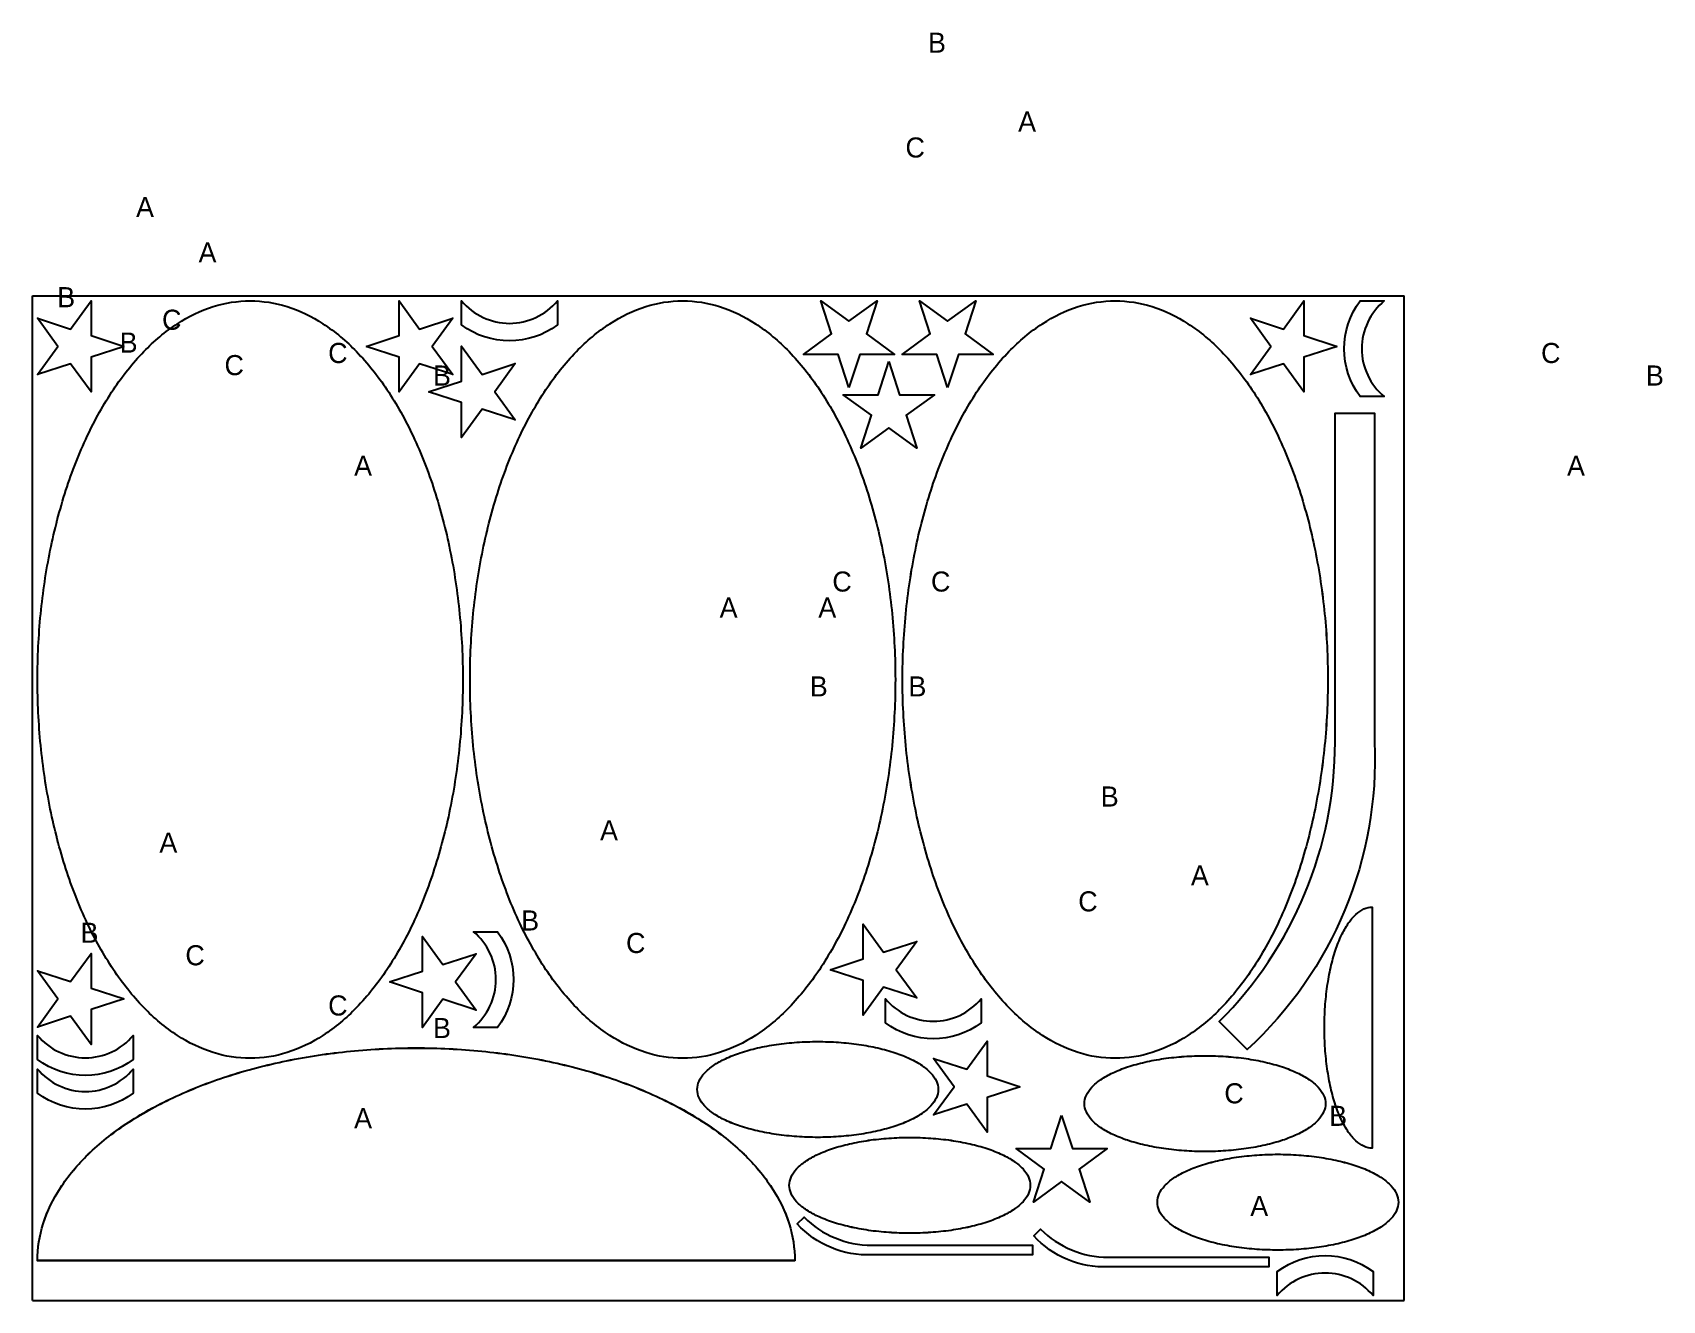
# Model space of a CAD drawing. Extents: x 0 to 3327, y 0 to 2588.
import ezdxf

# ---------------------------------------------------------------- set-up
doc = ezdxf.new("R2010")
doc.units = 0
doc.header["$LTSCALE"] = 41
doc.styles.get("Standard").update_dxf_attribs({"font": 'txt', "height": 1})

msp = doc.modelspace()

# ---------------------------------------------------------------- linework, layer by layer
at = {"layer": 'BORDER_D0_T132.1_RK1_A0_W0_EM1'}
for points in [[(444.1, 2040, -0.076786), (519.48, 2028.26, -0.068058), (592.57, 1993.39, -0.056093), (661.15, 1936.44, -0.045362), (723.13, 1859.16, -0.037263), (776.64, 1763.89, -0.03162), (820.04, 1653.53, -0.027905), (852.02, 1531.41, -0.025667), (871.6, 1401.27, -0.024617), (878.2, 1267.05, -0.024617), (871.6, 1132.83, -0.025667), (852.02, 1002.69, -0.027905), (820.04, 880.58, -0.03162), (776.64, 770.21, -0.037263), (723.13, 674.94, -0.045362), (661.15, 597.66, -0.056093), (592.57, 540.72, -0.068058), (519.48, 505.84, -0.076786), (444.1, 494.1, -0.076786), (368.72, 505.84, -0.068058), (295.63, 540.72, -0.056093), (227.05, 597.66, -0.045362), (165.07, 674.94, -0.037263), (111.56, 770.21, -0.03162), (68.16, 880.58, -0.027905), (36.18, 1002.69, -0.025667), (16.59, 1132.83, -0.024617), (10, 1267.05, -0.024617), (16.59, 1401.27, -0.025667), (36.18, 1531.41, -0.027905), (68.16, 1653.53, -0.03162), (111.56, 1763.89, -0.037263), (165.07, 1859.16, -0.045362), (227.05, 1936.44, -0.056093), (295.63, 1993.39, -0.068058), (368.72, 2028.26, -0.076786), (444.1, 2040)], [(1071.25, 2040), (1071.25, 1990.84, -0.333267), (875.77, 1990.84), (875.77, 2040, 0.469338), (1071.25, 2040)], [(1327, 2040, -0.076786), (1402.38, 2028.26, -0.068058), (1475.47, 1993.39, -0.056093), (1544.05, 1936.44, -0.045362), (1606.03, 1859.16, -0.037263), (1659.54, 1763.89, -0.03162), (1702.94, 1653.53, -0.027905), (1734.92, 1531.41, -0.025667), (1754.51, 1401.27, -0.024617), (1761.1, 1267.05, -0.024617), (1754.51, 1132.83, -0.025667), (1734.92, 1002.69, -0.027905), (1702.94, 880.58, -0.03162), (1659.54, 770.21, -0.037263), (1606.03, 674.94, -0.045362), (1544.05, 597.66, -0.056093), (1475.47, 540.72, -0.068058), (1402.38, 505.84, -0.076786), (1327, 494.1, -0.076786), (1251.62, 505.84, -0.068058), (1178.53, 540.72, -0.056093), (1109.95, 597.66, -0.045362), (1047.97, 674.94, -0.037263), (994.46, 770.21, -0.03162), (951.06, 880.58, -0.027905), (919.08, 1002.69, -0.025667), (899.49, 1132.83, -0.024617), (892.9, 1267.05, -0.024617), (899.49, 1401.27, -0.025667), (919.08, 1531.41, -0.027905), (951.06, 1653.53, -0.03162), (994.46, 1763.89, -0.037263), (1047.97, 1859.16, -0.045362), (1109.95, 1936.44, -0.056093), (1178.53, 1993.39, -0.068058), (1251.62, 2028.26, -0.076786), (1327, 2040)], [(2209.9, 2040, -0.076786), (2285.28, 2028.26, -0.068058), (2358.37, 1993.39, -0.056093), (2426.95, 1936.44, -0.045362), (2488.93, 1859.16, -0.037263), (2542.44, 1763.89, -0.03162), (2585.84, 1653.53, -0.027905), (2617.82, 1531.41, -0.025667), (2637.41, 1401.27, -0.024617), (2644, 1267.05, -0.024617), (2637.41, 1132.83, -0.025667), (2617.82, 1002.69, -0.027905), (2585.84, 880.58, -0.03162), (2542.44, 770.21, -0.037263), (2488.93, 674.94, -0.045362), (2426.95, 597.66, -0.056093), (2358.37, 540.72, -0.068058), (2285.28, 505.84, -0.076786), (2209.9, 494.1, -0.076786), (2134.52, 505.84, -0.068058), (2061.43, 540.72, -0.056093), (1992.85, 597.66, -0.045362), (1930.87, 674.94, -0.037263), (1877.36, 770.21, -0.03162), (1833.96, 880.58, -0.027905), (1801.98, 1002.69, -0.025667), (1782.4, 1132.83, -0.024617), (1775.8, 1267.05, -0.024617), (1782.4, 1401.27, -0.025667), (1801.98, 1531.41, -0.027905), (1833.96, 1653.53, -0.03162), (1877.36, 1763.89, -0.037263), (1930.87, 1859.16, -0.045362), (1992.85, 1936.44, -0.056093), (2061.43, 1993.39, -0.068058), (2134.52, 2028.26, -0.076786), (2209.9, 2040)], [(2759.14, 1844.52), (2709.97, 1844.52, -0.333267), (2709.97, 2040), (2759.14, 2040, 0.469337), (2759.14, 1844.52)], [(2658.72, 1139.61), (2658.72, 1810.94), (2739.43, 1810.94), (2739.43, 1139.61, -0.220731), (2479.39, 511.83), (2422.32, 568.9, 0.198912), (2658.72, 1139.61)], [(2734.65, 802.62), (2734.65, 310.74, -0.10658), (2717.68, 314.48, -0.081332), (2701.23, 325.58, -0.056347), (2685.78, 343.69, -0.039878), (2671.83, 368.28, -0.02994), (2659.78, 398.6, -0.023968), (2650.01, 433.71, -0.020393), (2642.81, 472.57, -0.01836), (2638.4, 513.98, -0.017435), (2636.91, 556.68, -0.017435), (2638.4, 599.39, -0.01836), (2642.81, 640.8, -0.020393), (2650.01, 679.65, -0.023968), (2659.78, 714.77, -0.02994), (2671.83, 745.08, -0.039878), (2685.78, 769.67, -0.056347), (2701.23, 787.79, -0.081332), (2717.68, 798.89, -0.10658), (2734.65, 802.62)], [(899.82, 752.54), (948.98, 752.54, -0.333267), (948.98, 557.06), (899.82, 557.06, 0.469337), (899.82, 752.54)], [(1936.36, 615.54), (1936.36, 566.38, -0.333267), (1740.88, 566.38), (1740.88, 615.54, 0.469337), (1936.36, 615.54)], [(205.48, 540.98), (205.48, 491.82, -0.333267), (10, 491.82), (10, 540.98, 0.469338), (205.48, 540.98)], [(1555.9, 81), (10, 81, -0.076786), (21.74, 156.38, -0.068058), (56.62, 229.47, -0.056093), (113.56, 298.05, -0.045362), (190.84, 360.04, -0.037263), (286.11, 413.54, -0.03162), (396.48, 456.95, -0.027905), (518.59, 488.92, -0.025667), (648.73, 508.51, -0.024617), (782.95, 515.1, -0.024617), (917.17, 508.51, -0.025667), (1047.31, 488.92, -0.027905), (1169.43, 456.95, -0.03162), (1279.79, 413.54, -0.037263), (1375.06, 360.04, -0.045362), (1452.34, 298.05, -0.056093), (1509.29, 229.47, -0.068058), (1544.16, 156.38, -0.076786), (1555.9, 81)], [(1848.63, 430.51, -0.106579), (1844.89, 413.54, -0.081333), (1833.8, 397.08, -0.056347), (1815.68, 381.64, -0.039878), (1791.09, 367.69, -0.02994), (1760.77, 355.64, -0.023968), (1725.66, 345.87, -0.020393), (1686.8, 338.67, -0.01836), (1645.39, 334.26, -0.017435), (1602.69, 332.77, -0.017435), (1559.98, 334.26, -0.01836), (1518.57, 338.67, -0.020393), (1479.72, 345.87, -0.023968), (1444.6, 355.64, -0.02994), (1414.29, 367.69, -0.039878), (1389.7, 381.64, -0.056347), (1371.58, 397.08, -0.081333), (1360.48, 413.54, -0.106579), (1356.75, 430.51, -0.106579), (1360.48, 447.48, -0.081333), (1371.58, 463.94, -0.056347), (1389.7, 479.38, -0.039878), (1414.29, 493.34, -0.02994), (1444.6, 505.39, -0.023968), (1479.72, 515.16, -0.020393), (1518.57, 522.36, -0.01836), (1559.98, 526.77, -0.017435), (1602.69, 528.25, -0.017435), (1645.39, 526.77, -0.01836), (1686.8, 522.36, -0.020393), (1725.66, 515.16, -0.023968), (1760.77, 505.39, -0.029939), (1791.09, 493.34, -0.039878), (1815.68, 479.38, -0.056347), (1833.8, 463.94, -0.081333), (1844.89, 447.48, -0.106579), (1848.63, 430.51)], [(2639.16, 401.57, -0.106579), (2635.43, 384.6, -0.081333), (2624.33, 368.14, -0.056347), (2606.21, 352.7, -0.039878), (2581.62, 338.75, -0.02994), (2551.31, 326.7, -0.023968), (2516.19, 316.93, -0.020393), (2477.34, 309.73, -0.01836), (2435.93, 305.32, -0.017435), (2393.22, 303.83, -0.017435), (2350.51, 305.32, -0.01836), (2309.11, 309.73, -0.020393), (2270.25, 316.93, -0.023968), (2235.14, 326.7, -0.02994), (2204.82, 338.75, -0.039879), (2180.23, 352.7, -0.056346), (2162.11, 368.14, -0.081333), (2151.02, 384.6, -0.106579), (2147.28, 401.57, -0.106579), (2151.02, 418.55, -0.081333), (2162.11, 435, -0.056346), (2180.23, 450.44, -0.039879), (2204.82, 464.4, -0.02994), (2235.14, 476.45, -0.023968), (2270.25, 486.22, -0.020393), (2309.11, 493.42, -0.01836), (2350.51, 497.83, -0.017435), (2393.22, 499.31, -0.017435), (2435.93, 497.83, -0.01836), (2477.34, 493.42, -0.020393), (2516.19, 486.22, -0.023968), (2551.31, 476.45, -0.02994), (2581.62, 464.4, -0.039878), (2606.21, 450.44, -0.056347), (2624.33, 435, -0.081333), (2635.43, 418.55, -0.106579), (2639.16, 401.57)], [(205.48, 472.15), (205.48, 422.98, -0.333267), (10, 422.98), (10, 472.15, 0.469338), (205.48, 472.15)], [(2036.55, 234.84, -0.106579), (2032.82, 217.87, -0.081333), (2021.72, 201.41, -0.056346), (2003.6, 185.97, -0.039879), (1979.01, 172.01, -0.02994), (1948.7, 159.96, -0.023968), (1913.58, 150.19, -0.020393), (1874.73, 142.99, -0.01836), (1833.32, 138.58, -0.017435), (1790.61, 137.1, -0.017435), (1747.91, 138.58, -0.01836), (1706.5, 142.99, -0.020393), (1667.64, 150.19, -0.023968), (1632.53, 159.96, -0.02994), (1602.21, 172.01, -0.039879), (1577.62, 185.97, -0.056346), (1559.5, 201.41, -0.081333), (1548.41, 217.87, -0.106579), (1544.67, 234.84, -0.106579), (1548.41, 251.81, -0.081333), (1559.5, 268.27, -0.056346), (1577.62, 283.71, -0.039879), (1602.21, 297.66, -0.02994), (1632.53, 309.71, -0.023968), (1667.64, 319.48, -0.020393), (1706.5, 326.68, -0.01836), (1747.91, 331.09, -0.017435), (1790.61, 332.58, -0.017435), (1833.32, 331.09, -0.01836), (1874.73, 326.68, -0.020393), (1913.58, 319.48, -0.023968), (1948.7, 309.71, -0.029939), (1979.01, 297.66, -0.039879), (2003.6, 283.71, -0.056346), (2021.72, 268.27, -0.081333), (2032.82, 251.81, -0.106579), (2036.55, 234.84)], [(2787.87, 200.41, -0.106579), (2784.14, 183.44, -0.081333), (2773.04, 166.98, -0.056347), (2754.92, 151.54, -0.039878), (2730.33, 137.59, -0.02994), (2700.02, 125.54, -0.023968), (2664.9, 115.77, -0.020393), (2626.05, 108.57, -0.01836), (2584.64, 104.16, -0.017435), (2541.93, 102.67, -0.017435), (2499.22, 104.16, -0.01836), (2457.81, 108.57, -0.020393), (2418.96, 115.77, -0.023968), (2383.84, 125.54, -0.02994), (2353.53, 137.59, -0.039879), (2328.94, 151.54, -0.056346), (2310.82, 166.98, -0.081333), (2299.73, 183.44, -0.106579), (2295.99, 200.41, -0.106579), (2299.73, 217.38, -0.081333), (2310.82, 233.84, -0.056346), (2328.94, 249.28, -0.039879), (2353.53, 263.24, -0.02994), (2383.84, 275.29, -0.023968), (2418.96, 285.06, -0.020393), (2457.81, 292.26, -0.01836), (2499.22, 296.67, -0.017435), (2541.93, 298.15, -0.017435), (2584.64, 296.67, -0.01836), (2626.05, 292.26, -0.020393), (2664.9, 285.06, -0.023968), (2700.02, 275.29, -0.02994), (2730.33, 263.24, -0.039878), (2754.92, 249.28, -0.056347), (2773.04, 233.84, -0.081333), (2784.14, 217.38, -0.106579), (2787.87, 200.41)], [(1712.95, 112.53), (2040.87, 112.53), (2040.87, 92.98), (1712.95, 92.98, -0.220731), (1560.9, 155.96), (1574.72, 169.79, 0.198912), (1712.95, 112.53)], [(2195.78, 88.06), (2523.7, 88.06), (2523.7, 68.51), (2195.78, 68.51, -0.220731), (2043.73, 131.49), (2057.55, 145.32, 0.198912), (2195.78, 88.06)], [(2540.69, 10), (2540.69, 59.16, -0.333267), (2736.17, 59.16), (2736.17, 10, 0.469338), (2540.69, 10)]]:
    msp.add_lwpolyline(points, format="xyb", close=True, dxfattribs=at)
for points in [[(186.81, 1947.04), (119.28, 1925.1), (119.28, 1854.09), (77.54, 1911.54), (10, 1889.59), (51.74, 1947.04), (10, 2004.49), (77.54, 1982.55), (119.28, 2040), (119.28, 1968.99), (186.81, 1947.04)], [(680.74, 1947.04), (748.28, 1968.99), (748.28, 2040), (790.02, 1982.55), (857.55, 2004.49), (815.81, 1947.04), (857.55, 1889.59), (790.02, 1911.54), (748.28, 1854.09), (748.28, 1925.1), (680.74, 1947.04)], [(1666.43, 1863.19), (1644.48, 1930.72), (1573.47, 1930.72), (1630.92, 1972.46), (1608.97, 2040), (1666.43, 1998.26), (1723.88, 2040), (1701.93, 1972.46), (1759.38, 1930.72), (1688.37, 1930.72), (1666.43, 1863.19)], [(1867.81, 1863.19), (1845.87, 1930.72), (1774.86, 1930.72), (1832.31, 1972.46), (1810.36, 2040), (1867.81, 1998.26), (1925.26, 2040), (1903.32, 1972.46), (1960.77, 1930.72), (1889.76, 1930.72), (1867.81, 1863.19)], [(2662.7, 1947.04), (2595.16, 1925.1), (2595.16, 1854.09), (2553.42, 1911.54), (2485.89, 1889.59), (2527.63, 1947.04), (2485.89, 2004.49), (2553.42, 1982.55), (2595.16, 2040), (2595.16, 1968.99), (2662.7, 1947.04)], [(808.27, 1854.43), (875.81, 1876.37), (875.81, 1947.38), (917.55, 1889.93), (985.08, 1911.88), (943.34, 1854.43), (985.08, 1796.98), (917.55, 1818.92), (875.81, 1761.47), (875.81, 1832.48), (808.27, 1854.43)], [(1747.86, 1915.99), (1769.81, 1848.46), (1840.82, 1848.46), (1783.37, 1806.72), (1805.31, 1739.18), (1747.86, 1780.92), (1690.42, 1739.18), (1712.36, 1806.72), (1654.91, 1848.46), (1725.92, 1848.46), (1747.86, 1915.99)], [(1627.9, 675), (1695.43, 696.94), (1695.43, 767.96), (1737.17, 710.51), (1804.71, 732.45), (1762.97, 675), (1804.71, 617.55), (1737.17, 639.49), (1695.43, 582.04), (1695.43, 653.06), (1627.9, 675)], [(728.35, 650), (795.89, 671.94), (795.89, 742.96), (837.63, 685.51), (905.16, 707.45), (863.42, 650), (905.16, 592.55), (837.63, 614.49), (795.89, 557.04), (795.89, 628.06), (728.35, 650)], [(186.81, 615.37), (119.28, 593.43), (119.28, 522.42), (77.54, 579.87), (10, 557.92), (51.74, 615.37), (10, 672.82), (77.54, 650.88), (119.28, 708.33), (119.28, 637.32), (186.81, 615.37)], [(2016.13, 436.13), (1948.59, 414.19), (1948.59, 343.17), (1906.85, 400.62), (1839.31, 378.68), (1881.06, 436.13), (1839.31, 493.58), (1906.85, 471.64), (1948.59, 529.09), (1948.59, 458.07), (2016.13, 436.13)], [(2100.5, 377.4), (2122.45, 309.86), (2193.46, 309.86), (2136.01, 268.12), (2157.95, 200.59), (2100.5, 242.33), (2043.05, 200.59), (2065, 268.12), (2007.55, 309.86), (2078.56, 309.86), (2100.5, 377.4)]]:
    msp.add_lwpolyline(points, close=True, dxfattribs=at)
at = {"layer": 'BORDER_D0_T132_RK1_A0_W0_EM1_RI1_ID0007'}
for points in [[(186.81, 1947.05), (119.28, 1925.1), (119.28, 1854.09), (77.54, 1911.54), (10, 1889.6), (51.74, 1947.05), (10, 2004.5), (77.54, 1982.55), (119.28, 2040), (119.28, 1968.99), (186.81, 1947.05)], [(680.74, 1947.04), (748.27, 1968.99), (748.27, 2040), (790.01, 1982.55), (857.55, 2004.49), (815.81, 1947.04), (857.55, 1889.59), (790.01, 1911.54), (748.27, 1854.09), (748.27, 1925.1), (680.74, 1947.04)], [(1666.43, 1863.19), (1644.48, 1930.72), (1573.47, 1930.72), (1630.92, 1972.46), (1608.98, 2040), (1666.43, 1998.26), (1723.88, 2040), (1701.93, 1972.46), (1759.38, 1930.72), (1688.37, 1930.72), (1666.43, 1863.19)], [(1867.82, 1863.19), (1845.87, 1930.72), (1774.86, 1930.72), (1832.31, 1972.46), (1810.37, 2040), (1867.82, 1998.26), (1925.27, 2040), (1903.32, 1972.46), (1960.77, 1930.72), (1889.76, 1930.72), (1867.82, 1863.19)], [(2662.7, 1947.05), (2595.17, 1925.1), (2595.17, 1854.09), (2553.43, 1911.54), (2485.89, 1889.6), (2527.63, 1947.05), (2485.89, 2004.5), (2553.43, 1982.55), (2595.17, 2040), (2595.17, 1968.99), (2662.7, 1947.05)], [(808.27, 1854.42), (875.8, 1876.37), (875.8, 1947.38), (917.54, 1889.93), (985.08, 1911.87), (943.34, 1854.42), (985.08, 1796.97), (917.54, 1818.92), (875.8, 1761.47), (875.8, 1832.48), (808.27, 1854.42)], [(1747.86, 1915.99), (1769.81, 1848.46), (1840.82, 1848.46), (1783.37, 1806.72), (1805.31, 1739.18), (1747.86, 1780.92), (1690.41, 1739.18), (1712.36, 1806.72), (1654.91, 1848.46), (1725.92, 1848.46), (1747.86, 1915.99)], [(1627.9, 675), (1695.43, 696.95), (1695.43, 767.96), (1737.17, 710.51), (1804.71, 732.45), (1762.97, 675), (1804.71, 617.55), (1737.17, 639.5), (1695.43, 582.05), (1695.43, 653.06), (1627.9, 675)], [(728.35, 650), (795.88, 671.95), (795.88, 742.96), (837.62, 685.51), (905.16, 707.45), (863.42, 650), (905.16, 592.55), (837.62, 614.5), (795.88, 557.05), (795.88, 628.06), (728.35, 650)], [(186.81, 615.38), (119.28, 593.43), (119.28, 522.42), (77.54, 579.87), (10, 557.93), (51.74, 615.38), (10, 672.83), (77.54, 650.88), (119.28, 708.33), (119.28, 637.32), (186.81, 615.38)], [(2016.13, 436.14), (1948.6, 414.19), (1948.6, 343.18), (1906.86, 400.63), (1839.32, 378.69), (1881.06, 436.14), (1839.32, 493.59), (1906.86, 471.64), (1948.6, 529.09), (1948.6, 458.08), (2016.13, 436.14)], [(2100.5, 377.4), (2122.45, 309.87), (2193.46, 309.87), (2136.01, 268.13), (2157.95, 200.59), (2100.5, 242.33), (2043.05, 200.59), (2065, 268.13), (2007.55, 309.87), (2078.56, 309.87), (2100.5, 377.4)]]:
    msp.add_lwpolyline(points, close=True, dxfattribs=at)
at = {"layer": 'BORDER_D0_T132_RK1_A0_W0_EM1_RI1_ID0013'}
for points in [[(1071.25, 2015.42), (1071.25, 1990.84, -0.333267), (875.77, 1990.84), (875.77, 2040, 0.469337), (1071.25, 2040), (1071.25, 2015.42)], [(2734.56, 1844.52), (2709.98, 1844.52, -0.333267), (2709.98, 2040), (2759.14, 2040, 0.469337), (2759.14, 1844.52), (2734.56, 1844.52)], [(924.4, 752.54), (948.98, 752.54, -0.333267), (948.98, 557.06), (899.82, 557.06, 0.469337), (899.82, 752.54), (924.4, 752.54)], [(1936.36, 590.96), (1936.36, 566.38, -0.333267), (1740.88, 566.38), (1740.88, 615.54, 0.469337), (1936.36, 615.54), (1936.36, 590.96)], [(205.48, 516.4), (205.48, 491.82, -0.333267), (10, 491.82), (10, 540.98, 0.469337), (205.48, 540.98), (205.48, 516.4)], [(205.48, 447.57), (205.48, 422.99, -0.333267), (10, 422.99), (10, 472.15, 0.469338), (205.48, 472.15), (205.48, 447.57)], [(2540.69, 34.58), (2540.69, 59.16, -0.333267), (2736.17, 59.16), (2736.17, 10, 0.469338), (2540.69, 10), (2540.69, 34.58)]]:
    msp.add_lwpolyline(points, format="xyb", close=True, dxfattribs=at)
at = {"layer": 'BORDER_D0_T132_RK1_A0_W0_EM1_RI1_ID0017'}
for points in [[(444.1, 2040, -0.076784), (519.48, 2028.26, -0.068057), (592.57, 1993.39, -0.056097), (661.15, 1936.44, -0.045361), (723.13, 1859.16, -0.037263), (776.64, 1763.89, -0.031618), (820.04, 1653.53, -0.027907), (852.02, 1531.41, -0.025666), (871.6, 1401.27, -0.024617), (878.2, 1267.05, -0.024617), (871.6, 1132.83, -0.025666), (852.02, 1002.69, -0.027905), (820.04, 880.58, -0.03162), (776.64, 770.21, -0.037263), (723.13, 674.94, -0.045361), (661.15, 597.66, -0.056093), (592.57, 540.72, -0.068061), (519.48, 505.84, -0.076784), (444.1, 494.1, -0.076784), (368.72, 505.84, -0.068061), (295.63, 540.72, -0.056093), (227.05, 597.66, -0.045361), (165.07, 674.94, -0.037263), (111.56, 770.21, -0.03162), (68.16, 880.58, -0.027905), (36.18, 1002.69, -0.025667), (16.59, 1132.83, -0.024617), (10, 1267.05, -0.024617), (16.59, 1401.27, -0.025667), (36.18, 1531.41, -0.027907), (68.16, 1653.53, -0.031618), (111.56, 1763.89, -0.037263), (165.07, 1859.16, -0.045361), (227.05, 1936.44, -0.056097), (295.63, 1993.39, -0.068057), (368.72, 2028.26, -0.076784), (444.1, 2040)], [(1327, 2040, -0.076784), (1402.38, 2028.26, -0.068057), (1475.47, 1993.39, -0.056097), (1544.05, 1936.44, -0.045361), (1606.03, 1859.16, -0.037263), (1659.54, 1763.89, -0.031618), (1702.94, 1653.53, -0.027907), (1734.92, 1531.41, -0.025666), (1754.5, 1401.27, -0.024617), (1761.1, 1267.05, -0.024617), (1754.5, 1132.83, -0.025666), (1734.92, 1002.69, -0.027905), (1702.94, 880.58, -0.03162), (1659.54, 770.21, -0.037263), (1606.03, 674.94, -0.045361), (1544.05, 597.66, -0.056093), (1475.47, 540.72, -0.068061), (1402.38, 505.84, -0.076784), (1327, 494.1, -0.076784), (1251.62, 505.84, -0.068061), (1178.53, 540.72, -0.056093), (1109.95, 597.66, -0.045361), (1047.97, 674.94, -0.037263), (994.46, 770.21, -0.03162), (951.06, 880.58, -0.027905), (919.08, 1002.69, -0.025667), (899.49, 1132.83, -0.024617), (892.9, 1267.05, -0.024617), (899.49, 1401.27, -0.025667), (919.08, 1531.41, -0.027907), (951.06, 1653.53, -0.031618), (994.46, 1763.89, -0.037263), (1047.97, 1859.16, -0.045361), (1109.95, 1936.44, -0.056097), (1178.53, 1993.39, -0.068057), (1251.62, 2028.26, -0.076784), (1327, 2040)], [(2209.9, 2040, -0.076784), (2285.28, 2028.26, -0.068057), (2358.37, 1993.39, -0.056097), (2426.95, 1936.44, -0.045361), (2488.93, 1859.16, -0.037263), (2542.44, 1763.89, -0.031618), (2585.84, 1653.53, -0.027907), (2617.82, 1531.41, -0.025666), (2637.4, 1401.27, -0.024617), (2644, 1267.05, -0.024617), (2637.4, 1132.83, -0.025666), (2617.82, 1002.69, -0.027905), (2585.84, 880.58, -0.03162), (2542.44, 770.21, -0.037263), (2488.93, 674.94, -0.045361), (2426.95, 597.66, -0.056093), (2358.37, 540.72, -0.068061), (2285.28, 505.84, -0.076784), (2209.9, 494.1, -0.076784), (2134.52, 505.84, -0.068061), (2061.43, 540.72, -0.056093), (1992.85, 597.66, -0.045361), (1930.87, 674.94, -0.037263), (1877.36, 770.21, -0.03162), (1833.96, 880.58, -0.027905), (1801.98, 1002.69, -0.025667), (1782.39, 1132.83, -0.024617), (1775.8, 1267.05, -0.024617), (1782.39, 1401.27, -0.025667), (1801.98, 1531.41, -0.027907), (1833.96, 1653.53, -0.031618), (1877.36, 1763.89, -0.037263), (1930.87, 1859.16, -0.045361), (1992.85, 1936.44, -0.056097), (2061.43, 1993.39, -0.068057), (2134.52, 2028.26, -0.076784), (2209.9, 2040)]]:
    msp.add_lwpolyline(points, format="xyb", close=True, dxfattribs=at)
at = {"layer": 'BORDER_D0_T132_RK1_A0_W0_EM1_RI1_ID0018'}
for points in [[(1848.63, 430.51, -0.106572), (1844.89, 413.54, -0.081329), (1833.8, 397.08, -0.056349), (1815.68, 381.64, -0.039882), (1791.09, 367.68, -0.029934), (1760.78, 355.64, -0.02397), (1725.66, 345.87, -0.020392), (1686.81, 338.66, -0.01836), (1645.4, 334.26, -0.017437), (1602.69, 332.77, -0.017437), (1559.98, 334.26, -0.01836), (1518.57, 338.66, -0.020392), (1479.72, 345.87, -0.02397), (1444.6, 355.64, -0.029934), (1414.29, 367.68, -0.039882), (1389.7, 381.64, -0.056349), (1371.58, 397.08, -0.081329), (1360.49, 413.54, -0.106572), (1356.75, 430.51, -0.106572), (1360.49, 447.48, -0.081329), (1371.58, 463.94, -0.056349), (1389.7, 479.38, -0.039882), (1414.29, 493.34, -0.029934), (1444.6, 505.38, -0.02397), (1479.72, 515.15, -0.020392), (1518.57, 522.36, -0.01836), (1559.98, 526.76, -0.017437), (1602.69, 528.25, -0.017437), (1645.4, 526.76, -0.01836), (1686.81, 522.36, -0.020392), (1725.66, 515.15, -0.02397), (1760.78, 505.38, -0.029934), (1791.09, 493.34, -0.039882), (1815.68, 479.38, -0.056349), (1833.8, 463.94, -0.081329), (1844.89, 447.48, -0.106572), (1848.63, 430.51)], [(2639.16, 401.57, -0.106572), (2635.42, 384.6, -0.081329), (2624.33, 368.14, -0.056349), (2606.21, 352.7, -0.039882), (2581.62, 338.74, -0.029934), (2551.31, 326.7, -0.02397), (2516.19, 316.93, -0.020392), (2477.34, 309.72, -0.01836), (2435.93, 305.32, -0.017437), (2393.22, 303.83, -0.017437), (2350.51, 305.32, -0.01836), (2309.1, 309.72, -0.020392), (2270.25, 316.93, -0.02397), (2235.13, 326.7, -0.029934), (2204.82, 338.74, -0.039883), (2180.23, 352.7, -0.056349), (2162.11, 368.14, -0.081329), (2151.02, 384.6, -0.106572), (2147.28, 401.57, -0.106572), (2151.02, 418.54, -0.081329), (2162.11, 435, -0.056349), (2180.23, 450.44, -0.039882), (2204.82, 464.4, -0.029934), (2235.13, 476.44, -0.02397), (2270.25, 486.21, -0.020392), (2309.1, 493.42, -0.01836), (2350.51, 497.82, -0.017437), (2393.22, 499.31, -0.017437), (2435.93, 497.82, -0.01836), (2477.34, 493.42, -0.020392), (2516.19, 486.21, -0.02397), (2551.31, 476.44, -0.029934), (2581.62, 464.4, -0.039882), (2606.21, 450.44, -0.056349), (2624.33, 435, -0.081329), (2635.42, 418.54, -0.106572), (2639.16, 401.57)], [(2036.55, 234.84, -0.106572), (2032.81, 217.87, -0.08133), (2021.72, 201.41, -0.056348), (2003.6, 185.97, -0.039882), (1979.01, 172.01, -0.029934), (1948.7, 159.97, -0.02397), (1913.58, 150.2, -0.020392), (1874.73, 142.99, -0.01836), (1833.32, 138.59, -0.017436), (1790.61, 137.1, -0.017436), (1747.9, 138.59, -0.01836), (1706.49, 142.99, -0.020392), (1667.64, 150.2, -0.02397), (1632.52, 159.97, -0.029934), (1602.21, 172.01, -0.039882), (1577.62, 185.97, -0.056348), (1559.5, 201.41, -0.081329), (1548.41, 217.87, -0.106572), (1544.67, 234.84, -0.106572), (1548.41, 251.81, -0.081329), (1559.5, 268.27, -0.056348), (1577.62, 283.71, -0.039882), (1602.21, 297.67, -0.029934), (1632.52, 309.71, -0.02397), (1667.64, 319.48, -0.020392), (1706.49, 326.69, -0.01836), (1747.9, 331.09, -0.017437), (1790.61, 332.58, -0.017437), (1833.32, 331.09, -0.01836), (1874.73, 326.69, -0.020392), (1913.58, 319.48, -0.02397), (1948.7, 309.71, -0.029934), (1979.01, 297.67, -0.039882), (2003.6, 283.71, -0.056349), (2021.72, 268.27, -0.081329), (2032.81, 251.81, -0.106572), (2036.55, 234.84)], [(2787.87, 200.41, -0.106572), (2784.13, 183.44, -0.081329), (2773.04, 166.98, -0.056349), (2754.92, 151.54, -0.039882), (2730.33, 137.58, -0.029934), (2700.02, 125.54, -0.02397), (2664.9, 115.77, -0.020392), (2626.05, 108.56, -0.01836), (2584.64, 104.16, -0.017437), (2541.93, 102.67, -0.017437), (2499.22, 104.16, -0.01836), (2457.81, 108.56, -0.020392), (2418.96, 115.77, -0.02397), (2383.84, 125.54, -0.029934), (2353.53, 137.58, -0.039883), (2328.94, 151.54, -0.056349), (2310.82, 166.98, -0.081329), (2299.73, 183.44, -0.106572), (2295.99, 200.41, -0.106572), (2299.73, 217.38, -0.081329), (2310.82, 233.84, -0.056349), (2328.94, 249.28, -0.039882), (2353.53, 263.24, -0.029934), (2383.84, 275.28, -0.02397), (2418.96, 285.05, -0.020392), (2457.81, 292.26, -0.01836), (2499.22, 296.66, -0.017437), (2541.93, 298.15, -0.017437), (2584.64, 296.66, -0.01836), (2626.05, 292.26, -0.020392), (2664.9, 285.05, -0.02397), (2700.02, 275.28, -0.029934), (2730.33, 263.24, -0.039882), (2754.92, 249.28, -0.056349), (2773.04, 233.84, -0.081329), (2784.13, 217.38, -0.106572), (2787.87, 200.41)]]:
    msp.add_lwpolyline(points, format="xyb", close=True, dxfattribs=at)
at = {"layer": 'BORDER_D0_T132_RK1_A0_W0_EM1_RI1_ID0019'}
msp.add_lwpolyline([(782.95, 81.16), (10, 81.16, -0.076784), (21.74, 156.54, -0.068061), (56.62, 229.63, -0.056093), (113.56, 298.21, -0.045361), (190.84, 360.19, -0.037263), (286.11, 413.7, -0.03162), (396.48, 457.1, -0.027905), (518.59, 489.08, -0.025667), (648.73, 508.67, -0.024617), (782.95, 515.26, -0.024617), (917.17, 508.67, -0.025667), (1047.31, 489.08, -0.027907), (1169.43, 457.1, -0.031618), (1279.79, 413.7, -0.037263), (1375.06, 360.19, -0.045361), (1452.34, 298.21, -0.056097), (1509.29, 229.63, -0.068057), (1544.16, 156.54, -0.076784), (1555.9, 81.16), (782.95, 81.16)], format="xyb", close=True, dxfattribs=at)
at = {"layer": 'BORDER_D0_T132_RK1_A0_W0_EM1_RI1_ID0020'}
msp.add_lwpolyline([(2734.65, 556.68), (2734.65, 310.74, -0.106572), (2717.68, 314.48, -0.081329), (2701.22, 325.57, -0.056348), (2685.78, 343.69, -0.039883), (2671.82, 368.28, -0.029934), (2659.78, 398.59, -0.02397), (2650.01, 433.71, -0.020392), (2642.8, 472.56, -0.01836), (2638.4, 513.97, -0.017437), (2636.91, 556.68, -0.017437), (2638.4, 599.39, -0.01836), (2642.8, 640.8, -0.020392), (2650.01, 679.65, -0.02397), (2659.78, 714.77, -0.029934), (2671.82, 745.08, -0.039883), (2685.78, 769.67, -0.056348), (2701.22, 787.79, -0.081329), (2717.68, 798.88, -0.106572), (2734.65, 802.62), (2734.65, 556.68)], format="xyb", close=True, dxfattribs=at)
at = {"layer": 'BORDER_D0_T132_RK1_A0_W0_EM1_RI1_ID0027'}
msp.add_lwpolyline([(2658.71, 1139.61), (2658.71, 1810.94), (2739.43, 1810.94), (2739.43, 1139.61, -0.220733), (2479.39, 511.83), (2422.32, 568.9, 0.198913), (2658.71, 1139.61)], format="xyb", close=True, dxfattribs=at)
at = {"layer": 'BORDER_D0_T132_RK1_A0_W0_EM1_RI1_ID0028'}
for points in [[(1712.95, 112.53), (2040.87, 112.53), (2040.87, 92.98), (1712.95, 92.98, -0.220734), (1560.9, 155.96), (1574.73, 169.78, 0.198903), (1712.95, 112.53)], [(2195.78, 88.06), (2523.7, 88.06), (2523.7, 68.51), (2195.78, 68.51, -0.220734), (2043.73, 131.49), (2057.56, 145.31, 0.198903), (2195.78, 88.06)]]:
    msp.add_lwpolyline(points, format="xyb", close=True, dxfattribs=at)
at = {"layer": 'FRAME_Z18', "linetype": 'CONTINUOUS'}
for p, q in [((0, 2050), (2800, 2050)), ((0, 0), (0, 2050)), ((2800, 0), (2800, 2050)), ((0, 0), (2800, 0))]:
    msp.add_line(p, q, dxfattribs=at)

# ---------------------------------------------------------------- texts
at = {"layer": 'TEXT'}
for s, p in [('B', (1827.8, 2546.51, 18)), ('A', (2011.8, 2385.51, 18)), ('C', (1781.8, 2332.51, 18)), ('A', (211.22, 2210.98, 18)), ('A', (338.75, 2118.36, 18)), ('B', (50.22, 2026.98, 18)), ('C', (264.22, 1980.98, 18)), ('B', (177.75, 1934.36, 18)), ('C', (391.75, 1888.36, 18)), ('C', (603.33, 1913.11, 18)), ('C', (3079.22, 1913.11, 18)), ('B', (817.33, 1867.11, 18)), ('B', (3293.22, 1867.11, 18)), ('A', (656.33, 1683.11, 18)), ('A', (3132.22, 1683.11, 18)), ('C', (1632.49, 1446.67, 18)), ('C', (1833.88, 1446.67, 18)), ('A', (1402.49, 1393.67, 18)), ('A', (1603.88, 1393.67, 18)), ('B', (1586.49, 1232.67, 18)), ('B', (1787.88, 1232.67, 18)), ('B', (2180.44, 1007.92, 18)), ('A', (1158.38, 938.94, 18)), ('A', (258.83, 913.94, 18)), ('A', (2364.44, 846.92, 18)), ('C', (2134.44, 793.92, 18)), ('B', (97.83, 729.94, 18)), ('B', (997.38, 754.94, 18)), ('C', (1211.38, 708.94, 18)), ('C', (311.83, 683.94, 18)), ('C', (603.33, 581.44, 18)), ('B', (817.33, 535.44, 18)), ('C', (2432.65, 402.2, 18)), ('A', (656.33, 351.44, 18)), ('B', (2646.65, 356.2, 18)), ('A', (2485.65, 172.2, 18))]:
    msp.add_text(s, height=41, dxfattribs=at).set_placement(p)

doc.saveas('drawing.dxf')
